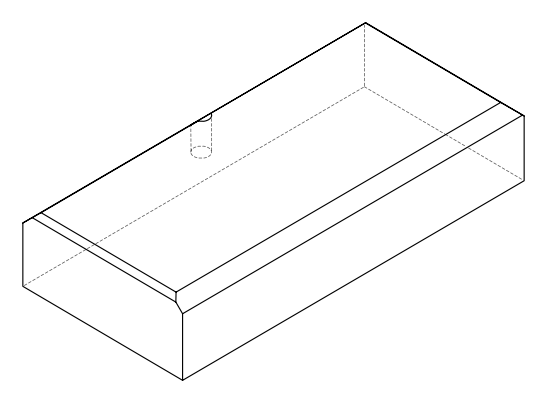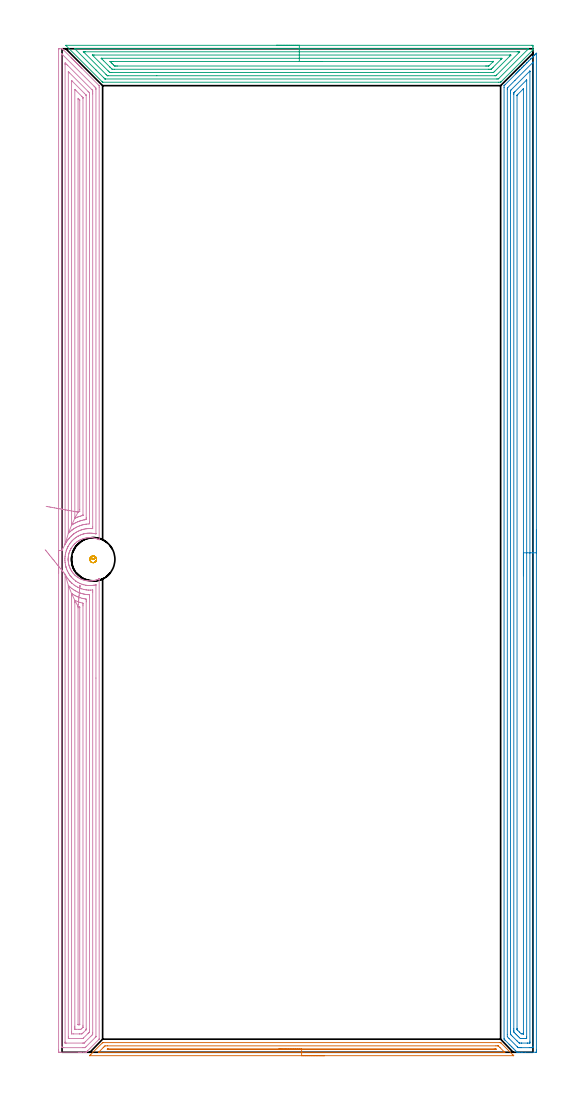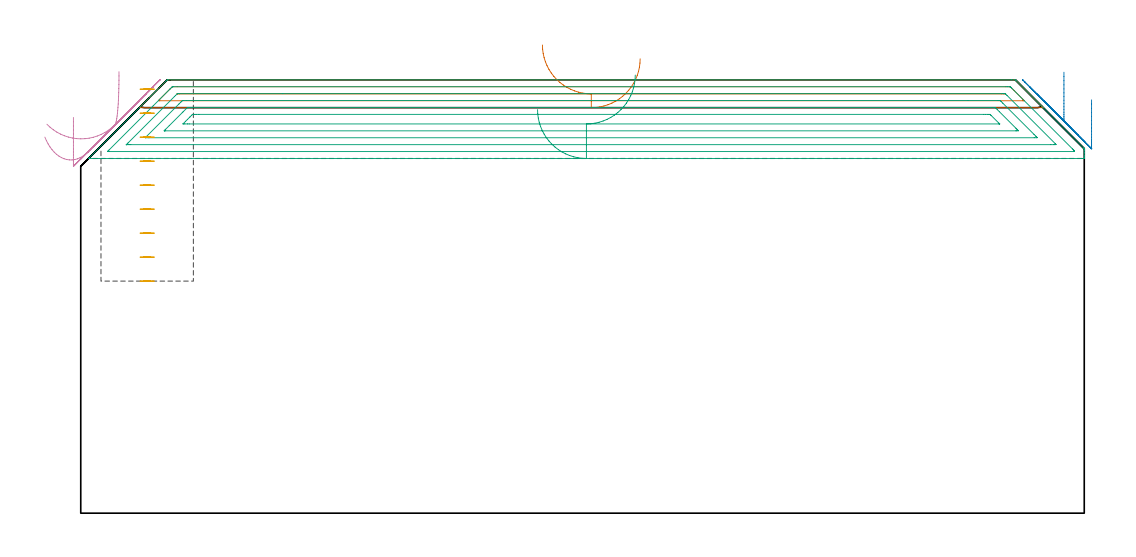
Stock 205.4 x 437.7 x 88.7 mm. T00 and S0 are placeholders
(PLAN: 5 operations, 1 tool changes, 55.7 min)
(1 AREA_MILL | FG_CHAMFER_SURFACE | UGT0205_001 | 4.45 min | 3129 mm3)
(2 AREA_MILL_1 | FG_CHAMFER_SURFACE_1 | UGT0205_001 | 17.43 min | 43370 mm3)
(3 AREA_MILL_2 | FG_CHAMFER_SURFACE_2 | UGT0205_001 | 9.42 min | 25460 mm3)
(4 AREA_MILL_3 | FG_CHAMFER_SURFACE_3 | UGT0205_001 | 23.87 min | 66828 mm3)
(5 MILL_BLIND_HOLE_FROM_SOLID_MATERIAL | STEP1POCKET | NXT0201_012 | Spiral | 0.5 min | 10315 mm3)
(TOOL UGT0205_001 | Chamfer Mill 20 x 3 x 45 deg. | D20 FL50 Z2)
(TOOL NXT0201_012 | ENDMILL 16mm [2P460-1600-NA 1630] | D16 FL38 Z6)
(OP 1 AREA_MILL)
G17 G21 G94 G90
T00 M6
G54
G17 G0 G90 X114.5 Y-1.5 S1061 M3
G43 Z98.7 H0
Z93.
G94 G1 X114.462 Z92.128 F250.
X114.348 Z91.264
X114.159 Z90.412
X113.897 Z89.58
X113.563 Z88.774
X113.16 Z88.
X112.692 Z87.264
X112.16 Z86.572
X111.571 Z85.929
X110.928 Z85.34
X110.236 Z84.808
X109.5 Z84.34
X108.726 Z83.937
X107.92 Z83.603
X107.088 Z83.341
X106.236 Z83.152
X105.372 Z83.038
X104.5 Z83.
X12.078
X12.007 Y-1.498
X12.006 Y-1.497 Z83.001
X12.007 Y-1.492 Z83.006
X12.055 Y-1.444 Z83.053
X12.168 Y-1.33 Z83.167
X12.305 Y-1.195 Z83.304
X12.573 Y-0.927 Z83.573
X17.565 Y4.065 Z88.564
X17.694 Y4.194 Z88.691
X17.955 Y4.2 Z88.7
X191.045
X191.306 Y4.194 Z88.691
X191.435 Y4.065 Z88.564
X191.47 Y4.03 Z88.53
X196.695 Y-1.195 Z83.304
X196.832 Y-1.33 Z83.167
X196.993 Y-1.492 Z83.006
X196.994 Y-1.497 Z83.001
X196.993 Y-1.499 Z82.999
X196.922 Y-1.5 Z83.
X104.5
Y-0.086 Z84.414
X16.171 Y-0.085 Z84.415
X16.075 Y-0.083 Z84.417
X15.901 Y-0.079 Z84.421
X15.971 Y0.01 Z84.51
X16.068 Y0.114 Z84.614
X16.171 Y0.221 Z84.721
X17.955 Y2.006 Z86.506
X18.3 Y2.345 Z86.845
X18.652 Y2.69 Z87.19
X18.758 Y2.78 Z87.28
X19.74 Y2.786 Z87.286
X189.26
X190.058 Y2.784 Z87.284
X190.152 Y2.782 Z87.282
X190.243 Y2.779 Z87.279
X190.348 Y2.69 Z87.19
X191.045 Y2.005 Z86.505
X192.829 Y0.221 Z84.721
X193.037 Y0.01 Z84.51
X193.104 Y-0.063 Z84.437
X193.117 Y-0.079 Z84.421
X193.084 Y-0.081 Z84.419
X193.02 Y-0.084 Z84.416
X192.924 Y-0.086 Z84.414
X192.829
X104.5
Y1.328 Z85.828
X20.207 Y1.329 Z85.829
X19.753 Y1.333 Z85.833
X19.74 Y1.335 Z85.835
Y1.337 Z85.837
Y1.339 Z85.839
X19.772 Y1.361 Z85.861
X19.793 Y1.365 Z85.865
X19.844 Y1.368 Z85.868
X19.949 Y1.37 Z85.87
X20.165 Y1.371 Z85.871
X188.836
X189.051 Y1.37 Z85.87
X189.156 Y1.368 Z85.868
X189.207 Y1.365 Z85.865
X189.228 Y1.361 Z85.861
X189.26 Y1.338 Z85.838
X189.261 Y1.332 Z85.832
X189.26
X188.835 Y1.329 Z85.829
X188.411 Y1.328 Z85.828
X104.5
X103.628 Z85.867
X102.764 Z85.98
X101.912 Z86.169
X101.08 Z86.432
X100.274 Z86.765
X99.5 Z87.168
X98.764 Z87.637
X98.072 Z88.168
X97.429 Z88.757
X96.84 Z89.401
X96.308 Z90.093
X95.84 Z90.828
X95.437 Z91.602
X95.103 Z92.408
X94.841 Z93.24
X94.652 Z94.092
X94.538 Z94.957
X94.5 Z95.828
G0 Z98.7
M5
M2
(OP 2 AREA_MILL_1)
G17 G21 G94 G90
T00 M6
G54
G17 G0 G90 X206.9 Y227.85 S1061 M3
G43 Z98.7 H0
Z84.6
G94 G1 Y227.812 Z83.728 F250.
Y227.698 Z82.864
Y227.509 Z82.012
Y227.247 Z81.18
Y226.913 Z80.374
Y226.51 Z79.6
Y226.042 Z78.864
Y225.51 Z78.172
Y224.921 Z77.529
Y224.278 Z76.94
Y223.586 Z76.408
Y222.85 Z75.94
Y222.076 Z75.537
Y221.27 Z75.203
Y220.438 Z74.941
Y219.587 Z74.752
Y218.722 Z74.638
Y217.85 Z74.6
Y1.07
X206.899 Y0.626 Z74.601
X206.895 Y0.181 Z74.603
X206.892 Y0.01 Z74.606
X206.457 Y0. Z75.041
X202.052 Z79.443
X200.643 Z80.853
X200.29 Z81.205
X199.584 Z81.915
X198.885 Z82.615
X198.529 Y0.005 Z82.971
X198.505 Y0.006 Z82.993
X198.473 Y0.03 Z83.025
X198.346 Y0.154 Z83.153
X197.851 Y0.649 Z83.649
X197.648 Y0.85 Z83.848
X197.008 Y1.492 Z84.492
X196.767 Y1.731 Z84.729
X196.164 Y2.336 Z85.336
X196.086 Y2.414 Z85.413
X195.886 Y2.612 Z85.61
X195.32 Y3.18 Z86.18
X195.191 Y3.308 Z86.307
X195.005 Y3.493 Z86.491
X193.403 Y5.096 Z88.094
X193.289 Y5.211 Z88.211
X193.243 Y5.256 Z88.256
X192.922 Y5.576 Z88.575
X192.909 Y5.59 Z88.588
X192.806 Y5.698 Z88.691
X192.8 Y5.99 Z88.7
Y420.771
X192.806 Y421.578 Z88.693
Y421.601 Z88.692
X192.867 Y421.665 Z88.632
X193.243 Y422.044 Z88.255
X197.953 Y426.754 Z83.545
X198.088 Y426.89 Z83.408
X198.228 Y427.029 Z83.27
X198.387 Y427.188 Z83.11
X198.529 Y427.331 Z82.967
X198.674 Y427.476 Z82.823
X198.821 Y427.623 Z82.676
X198.969 Y427.772 Z82.526
X199.121 Y427.923 Z82.376
X199.255 Y428.057 Z82.242
X199.41 Y428.212 Z82.085
X199.568 Y428.37 Z81.929
X199.689 Y428.491 Z81.808
X199.85 Y428.653 Z81.645
X200.364 Y429.164 Z81.136
X200.612 Y429.412 Z80.887
X200.731 Y429.533 Z80.765
X201.067 Y429.867 Z80.433
X201.285 Y430.085 Z80.214
X201.505 Y430.306 Z79.993
X201.612 Y430.414 Z79.884
X202.052 Y430.853 Z79.447
X202.493 Y431.295 Z79.003
X202.698 Y431.498 Z78.801
X202.755 Y431.555 Z78.745
X203.374 Y432.175 Z78.123
X203.592 Y432.392 Z77.908
X204.254 Y433.056 Z77.242
X204.442 Y433.242 Z77.058
X204.486 Y433.286 Z77.014
X205.135 Y433.937 Z76.362
X205.286 Y434.087 Z76.214
X205.38 Y434.18 Z76.12
X205.576 Y434.377 Z75.922
X205.677 Y434.478 Z75.821
X206.016 Y434.817 Z75.481
X206.13 Y434.931 Z75.369
X206.274 Y435.074 Z75.226
X206.457 Y435.258 Z75.041
X206.57 Y435.372 Z74.927
X206.812 Y435.612 Z74.687
X206.87 Y435.67 Z74.629
X206.897 Y435.693 Z74.602
X206.899 Z74.6
X206.9 Y217.85
X205.486 Z76.014
X205.485 Y2.506 Z76.015
X205.484 Y2.414 Z76.016
X205.479 Y2.022 Z76.021
X205.096 Y2.007 Z76.404
X204.695 Y2.002 Z76.805
X204.222 Y2. Z77.278
X203.814 Z77.686
X200.29 Z81.21
X199.817 Z81.683
X199.41 Y2.003 Z82.09
X199.002 Y2.009 Z82.498
X198.951 Y2.011 Z82.549
X198.923 Y2.034 Z82.577
X198.868 Y2.086 Z82.632
X198.757 Y2.194 Z82.743
X198.536 Y2.414 Z82.964
X194.962 Y5.99 Z86.538
X194.221 Y6.785 Z87.279
X194.214 Y7.777 Z87.286
X194.215 Y419.877 Z87.285
X194.218 Y420.278 Z87.282
X194.221 Y420.478 Z87.279
X194.229 Y420.567 Z87.271
X194.275 Y420.618 Z87.225
X194.422 Y420.771 Z87.078
X197.566 Y423.916 Z83.934
X205.364 Y431.714 Z76.136
X205.457 Y431.805 Z76.043
X205.477 Y431.821 Z76.023
X205.479 Z76.021
X205.481 Y431.815 Z76.019
X205.484 Y431.771 Z76.016
X205.486 Y431.59 Z76.014
Y431.498
Y217.85
X204.072 Z77.428
X204.071 Y4.835 Z77.429
X204.069 Y4.202 Z77.431
X204.067 Y4.072 Z77.433
X204.065 Y4.015 Z77.435
X204.006 Y4.007 Z77.494
X203.814 Y4.003 Z77.686
X203.132 Y4. Z78.368
X202.933 Z78.567
X200.489 Z81.011
X200.29 Y4.001 Z81.21
X199.605 Y4.004 Z81.895
X199.41 Y4.01 Z82.09
X199.206 Y4.202 Z82.294
X198.529 Y4.871 Z82.971
X198.303 Y5.096 Z83.197
X196.517 Y6.884 Z84.983
X195.886 Y7.525 Z85.614
X195.641 Y7.777 Z85.859
X195.636 Y8.032 Z85.864
X195.63 Y8.671 Z85.87
X195.629 Y8.932 Z85.871
Y418.351
X195.63 Y418.983 Z85.87
X195.631 Y419.242 Z85.869
X195.636 Y419.502 Z85.864
X195.674 Y419.563 Z85.826
X195.73 Y419.623 Z85.77
X195.886 Y419.786 Z85.614
X204.023 Y427.923 Z77.477
X204.043 Y427.938 Z77.457
X204.062 Y427.953 Z77.438
X204.065 Y427.923 Z77.435
X204.069 Y427.76 Z77.431
X204.071 Y427.662 Z77.429
X204.072 Y217.85 Z77.428
X202.657 Z78.843
Y6.884
X202.654 Y6.273 Z78.846
X202.65 Y6.066 Z78.85
X202.645 Y6.01 Z78.855
X202.596 Y6.007 Z78.904
X202.488 Y6.004 Z79.012
X202.052 Y6. Z79.448
X201.171 Z80.329
X200.28 Z81.22
X199.844 Y6.017 Z81.656
X199.41 Y6.444 Z82.09
X198.966 Y6.884 Z82.534
X198.529 Y7.32 Z82.971
X198.071 Y7.777 Z83.429
X197.648 Y8.204 Z83.852
X197.188 Y8.671 Z84.312
X197.05 Y8.83 Z84.45
X197.047 Y8.979 Z84.453
X197.044 Y9.284 Z84.456
X197.043 Y9.565 Z84.457
Y10.179
Y417.809
X197.045 Y418.089 Z84.455
X197.048 Y418.396 Z84.452
X197.05 Y418.469 Z84.45
X197.079 Y418.519 Z84.421
X197.151 Y418.594 Z84.349
X197.532 Y418.983 Z83.968
X202.471 Y423.921 Z79.029
X202.543 Y423.99 Z78.957
X202.642 Y424.082 Z78.858
X202.651 Y424.087 Z78.849
X202.653 Y424.064 Z78.847
X202.656 Y424.015 Z78.844
X202.657 Y423.959 Z78.843
Y423.733
Y217.85
X201.243 Z80.257
X201.242 Y8.38 Z80.258
X201.239 Y8.089 Z80.261
X201.236 Y8.011 Z80.264
X201.231 Y8.007 Z80.269
X201.213 Y8.003 Z80.287
X201.171 Y8.001 Z80.329
X200.95 Y8.002 Z80.55
X200.29 Y8.018 Z81.21
X199.628 Y8.671 Z81.872
X199.41 Y8.889 Z82.09
X198.733 Y9.565 Z82.767
X198.529 Y9.772 Z82.971
X198.489 Y9.816 Z83.011
X198.472 Y9.838 Z83.028
X198.464 Y9.95 Z83.036
X198.459 Y10.241 Z83.041
X198.457 Y10.386 Z83.043
Y417.195
X198.458 Y417.267 Z83.042
X198.461 Y417.341 Z83.039
X198.469 Y417.459 Z83.031
X198.529 Y417.524 Z82.971
X198.807 Y417.807 Z82.693
X201.024 Y420.026 Z80.476
X201.171 Y420.171 Z80.329
X201.222 Y420.217 Z80.278
X201.232 Y420.224 Z80.268
X201.236 Y420.192 Z80.264
X201.24 Y420.096 Z80.26
X201.243 Y419.95 Z80.257
Y419.877
Y217.85
Y216.978 Z80.295
Y216.114 Z80.409
Y215.262 Z80.598
Y214.43 Z80.86
Y213.624 Z81.194
Y212.85 Z81.597
Y212.114 Z82.065
Y211.422 Z82.596
Y210.779 Z83.186
Y210.19 Z83.829
Y209.659 Z84.521
Y209.19 Z85.257
Y208.787 Z86.031
Y208.453 Z86.837
Y208.191 Z87.669
Y208.002 Z88.52
Y207.888 Z89.385
Y207.85 Z90.257
G0 Z98.7
M5
M2
(OP 3 AREA_MILL_2)
G17 G21 G94 G90
T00 M6
G54
G17 G0 G90 X93.5 Y439.2 S1061 M3
G43 Z98.7 H0
Z82.6
G94 G1 X93.538 Z81.728 F250.
X93.652 Z80.864
X93.841 Z80.012
X94.103 Z79.18
X94.437 Z78.374
X94.84 Z77.6
X95.308 Z76.864
X95.84 Z76.172
X96.429 Z75.529
X97.072 Z74.94
X97.764 Z74.408
X98.5 Z73.94
X99.274 Z73.537
X100.08 Z73.203
X100.912 Z72.941
X101.764 Z72.752
X102.628 Z72.638
X103.5 Z72.6
X204.794
X204.981 Y439.199 Z72.601
X205.241 Y439.196 Z72.604
X205.398 Y439.191 Z72.605
X205.4 Y438.998 Z72.798
Y438.682 Z73.113
Y438.05 Z73.75
Y437.606 Z74.193
Y437.37 Z74.423
X205.398 Y437.224 Z74.566
X205.39 Y437.197 Z74.593
X205.369 Y437.165 Z74.626
X205.284 Y437.082 Z74.714
X205.241 Y437.04 Z74.758
X191.407 Y423.207 Z88.592
X191.368 Y423.171 Z88.628
X191.295 Y423.106 Z88.691
X190.515 Y423.1 Z88.7
X17.823
X17.705 Y423.104 Z88.689
X17.679 Y423.124 Z88.67
X17.456 Y423.344 Z88.456
X1.759 Y439.04 Z72.758
X1.677 Y439.126 Z72.672
X1.615 Y439.191 Z72.606
X1.723 Y439.198 Z72.602
X1.759 Y439.2 Z72.6
X103.5
Y437.786 Z74.014
X203.226 Y437.785 Z74.015
X203.329 Y437.783 Z74.017
X203.379 Y437.779 Z74.021
X203.391 Y437.777 Z74.023
X203.392 Y437.77 Z74.03
X203.39 Y437.704 Z74.096
X203.373 Y437.634 Z74.166
X203.329 Y437.585 Z74.215
X203.278 Y437.53 Z74.27
X203.165 Y437.415 Z74.385
X203.009 Y437.259 Z74.541
X190.515 Y424.766 Z87.034
X190.381 Y424.637 Z87.163
X190.27 Y424.532 Z87.268
X190.063 Y424.521 Z87.279
X189.612 Y424.514 Z87.286
X18.931 Y424.515 Z87.285
X18.821 Y424.516 Z87.284
X18.767 Y424.519 Z87.281
X18.744 Y424.521 Z87.279
X18.694 Y424.568 Z87.232
X18.27 Y424.982 Z86.818
X14.839 Y428.41 Z83.39
X5.775 Y437.475 Z74.325
X5.586 Y437.667 Z74.133
X5.531 Y437.725 Z74.075
X5.484 Y437.777 Z74.023
X5.786 Y437.786 Z74.014
X103.5
Y436.372 Z75.428
X198.547 Y436.371 Z75.429
X199.091
X199.279 Y436.368 Z75.432
X199.44 Y436.365 Z75.435
X199.643 Y436.354 Z75.446
X199.529 Y436.233 Z75.567
X199.44 Y436.139 Z75.661
X189.577 Y426.276 Z85.524
X189.293 Y425.997 Z85.803
X189.248 Y425.955 Z85.845
X189.228 Y425.939 Z85.861
X189.196 Y425.935 Z85.865
X189.077 Y425.932 Z85.868
X188.73 Y425.929 Z85.871
X41.334 Y425.928 Z85.872
X20.055 Y425.929 Z85.871
X19.938 Y425.93 Z85.87
X19.845 Y425.933 Z85.867
X19.787 Y425.935 Z85.865
X19.745 Y425.966 Z85.834
X19.427 Y426.276 Z85.524
X19.162 Y426.537 Z85.263
X9.676 Y436.024 Z75.776
X9.345 Y436.358 Z75.442
Y436.367 Z75.433
Y436.368 Z75.432
X9.888 Y436.371 Z75.429
X10.238
X103.5 Y436.372 Z75.428
Y434.957 Z76.843
X195.16
X195.581 Y434.953 Z76.847
X195.704 Y434.95 Z76.85
X195.784 Y434.944 Z76.856
X195.733 Y434.89 Z76.91
X195.595 Y434.746 Z77.054
X195.485 Y434.634 Z77.166
X195.103 Y434.252 Z77.548
X188.73 Y427.879 Z83.921
X188.367 Y427.523 Z84.277
X188.188 Y427.35 Z84.45
X187.838 Y427.345 Z84.455
X187.655 Y427.344 Z84.456
X181.61 Y427.343 Z84.457
X21.658
X20.947 Y427.345 Z84.455
X20.846 Y427.348 Z84.452
X20.82 Y427.349 Z84.451
X20.795 Y427.366 Z84.434
X20.739 Y427.417 Z84.383
X20.524 Y427.627 Z84.173
X20.1 Y428.048 Z83.752
X13.465 Y434.685 Z77.115
X13.298 Y434.855 Z76.945
X13.218 Y434.941 Z76.859
X13.209 Y434.952 Z76.848
X13.214 Y434.953 Z76.847
X13.245 Y434.955 Z76.845
X13.808 Y434.957 Z76.843
X13.989
X103.5
Y433.543 Z78.257
X191.407 Y433.542 Z78.258
X191.586 Y433.541 Z78.259
X191.925 Y433.536 Z78.264
X191.763 Y433.365 Z78.435
X191.587 Y433.187 Z78.613
X191.407 Y433.006 Z78.794
X188.031 Y429.629 Z82.171
X187.586 Y429.184 Z82.616
X187.334 Y428.935 Z82.865
X187.202 Y428.808 Z82.992
X187.164 Y428.774 Z83.026
X187.118 Y428.763 Z83.037
X186.945 Y428.761 Z83.039
X186.231 Y428.757 Z83.043
X186.053
X22.732
X22.014 Y428.762 Z83.038
X21.84 Y428.765 Z83.035
X21.667 Y428.935 Z82.865
X20.947 Y429.651 Z82.149
X20.777 Y429.821 Z81.979
X18.119 Y432.479 Z79.321
X17.377 Y433.221 Z78.579
X17.235 Y433.365 Z78.435
X17.098 Y433.512 Z78.288
X17.076 Y433.538 Z78.262
X17.092 Y433.539 Z78.261
X17.139 Y433.542 Z78.258
X17.199 Y433.543 Z78.257
X17.377
X103.5
Y432.129 Z79.671
X187.946
X188.012 Y432.128 Z79.672
X188.06 Y432.125 Z79.675
X188.065 Y432.124 Z79.676
Y432.121 Z79.679
X188.044 Y432.096 Z79.704
X187.967 Y432.016 Z79.784
X187.921 Y431.968 Z79.832
X186.356 Y430.405 Z81.395
X186.253 Y430.305 Z81.495
X186.169 Y430.226 Z81.574
X186.115 Y430.178 Z81.622
X186.053 Y430.177 Z81.623
X185.698 Y430.173 Z81.627
X185.16 Y430.171 Z81.629
X184.807
X24.164
X23.625 Y430.172 Z81.628
X23.269 Y430.174 Z81.626
X23.003 Y430.178 Z81.622
X22.869 Y430.19 Z81.61
X22.732 Y430.32 Z81.48
X22.342 Y430.707 Z81.093
X21.84 Y431.208 Z80.592
X21.455 Y431.593 Z80.207
X20.947 Y432.105 Z79.695
X20.939 Y432.12 Z79.68
X20.947 Y432.122 Z79.678
X21.303 Y432.126 Z79.674
X21.84 Y432.128 Z79.672
X22.193 Y432.129 Z79.671
X103.5
X104.372 Z79.709
X105.236 Z79.823
X106.088 Z80.012
X106.92 Z80.274
X107.726 Z80.608
X108.5 Z81.011
X109.236 Z81.48
X109.928 Z82.011
X110.571 Z82.6
X111.16 Z83.243
X111.692 Z83.935
X112.16 Z84.671
X112.563 Z85.445
X112.897 Z86.251
X113.159 Z87.083
X113.348 Z87.935
X113.462 Z88.8
X113.5 Z89.671
G0 Z98.7
M5
M2
(OP 4 AREA_MILL_3)
G17 G21 G94 G90
T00 M6
G54
G17 G0 G90 X-1.5 Y208.85 S1061 M3
G43 Z98.7 H0
Z81.
G94 G1 Y208.888 Z80.128 F250.
Y209.002 Z79.263
Y209.191 Z78.412
Y209.453 Z77.58
Y209.787 Z76.774
Y210.19 Z76.
Y210.659 Z75.264
Y211.19 Z74.572
Y211.779 Z73.929
Y212.422 Z73.34
Y213.114 Z72.808
Y213.85 Z72.34
Y214.624 Z71.937
Y215.43 Z71.603
Y216.262 Z71.341
Y217.114 Z71.152
Y217.978 Z71.038
Y218.85 Z71.
Y437.304
X-1.497 Y437.515 Z71.003
X-1.491 Y437.697 Z71.005
X-1.397 Y437.7 Z71.099
X-1.216 Z71.279
X-1.034 Z71.461
X-0.257 Z72.242
X-0.151 Z72.346
X0.044 Y437.699 Z72.541
X0.069 Y437.697 Z72.567
X0.096 Y437.693 Z72.593
X0.137 Y437.664 Z72.634
X0.29 Y437.512 Z72.786
X0.434 Y437.366 Z72.933
X0.729 Y437.071 Z73.229
X3.967 Y433.834 Z76.464
X4.011 Y433.789 Z76.51
X4.214 Y433.586 Z76.713
X4.261 Y433.54 Z76.758
X4.31 Y433.491 Z76.809
X4.504 Y433.296 Z77.003
X4.555 Y433.246 Z77.052
X4.608 Y433.193 Z77.107
X4.795 Y433.006 Z77.294
X4.85 Y432.952 Z77.346
X4.906 Y432.895 Z77.405
X5.085 Y432.715 Z77.584
X5.144 Y432.658 Z77.64
X5.204 Y432.596 Z77.703
X5.375 Y432.425 Z77.874
X5.438 Y432.364 Z77.934
X5.502 Y432.298 Z78.001
X5.666 Y432.135 Z78.165
X5.732 Y432.07 Z78.228
X5.8 Y432. Z78.299
X5.956 Y431.844 Z78.455
X6.026 Y431.775 Z78.523
X6.098 Y431.702 Z78.597
X6.246 Y431.554 Z78.746
X6.32 Y431.481 Z78.817
X6.396 Y431.404 Z78.895
X6.537 Y431.264 Z79.036
X6.615 Y431.187 Z79.111
X6.694 Y431.106 Z79.194
X6.827 Y430.973 Z79.326
X6.909 Y430.893 Z79.405
X6.993 Y430.808 Z79.492
X7.117 Y430.683 Z79.617
X7.203 Y430.599 Z79.699
X7.291 Y430.51 Z79.79
X7.408 Y430.392 Z79.907
X7.497 Y430.305 Z79.993
X7.589 Y430.212 Z80.088
X7.698 Y430.102 Z80.198
X7.791 Y430.011 Z80.287
X7.887 Y429.913 Z80.386
X7.989 Y429.812 Z80.488
X8.085 Y429.716 Z80.581
X8.185 Y429.615 Z80.684
X8.279 Y429.521 Z80.778
X8.38 Y429.422 Z80.876
X8.483 Y429.317 Z80.982
X8.569 Y429.231 Z81.069
X8.674 Y429.128 Z81.17
X16.176 Y421.624 Z88.676
X16.196 Y421.596 Z88.688
X16.2 Y420.97 Z88.7
Y223.769
X16.196 Y223.526 Z88.69
X16.187 Y223.529 Z88.68
X16.019 Y223.595 Z88.515
X15.732 Y223.722 Z88.231
X15.437 Y223.835 Z87.937
X15. Y223.986 Z87.5
X14.559 Y224.12 Z87.059
X14.374 Y224.169 Z86.874
X14.189 Y224.214 Z86.689
X13.68 Y224.309 Z86.18
X13.242 Y224.374 Z85.742
X12.802 Y224.418 Z85.302
X12.363 Y224.44 Z84.863
X11.924 Y224.442 Z84.424
X11.484 Y224.424 Z83.984
X11.046 Y224.385 Z83.546
X10.606 Y224.326 Z83.106
X10.167 Y224.247 Z82.667
X10.011 Y224.214 Z82.511
X9.289 Y224.011 Z81.789
X8.848 Y223.865 Z81.348
X8.411 Y223.693 Z80.91
X8.015 Y223.514 Z80.514
X7.791 Y223.403 Z80.29
X7.624 Y223.32 Z80.123
X7.533 Y223.269 Z80.032
X7.35 Y223.159 Z79.849
X7.09 Y223.003 Z79.589
X6.895 Y222.875 Z79.395
X6.655 Y222.716 Z79.153
X6.467 Y222.577 Z78.962
X6.261 Y222.426 Z78.76
X5.776 Y222.009 Z78.276
X5.438 Y221.682 Z77.932
X5.28 Y221.532 Z77.776
X4.898 Y221.107 Z77.397
X4.522 Y220.639 Z77.021
X4.264 Y220.272 Z76.762
X4.212 Y220.192 Z76.71
X4.02 Y219.897 Z76.519
X3.954 Y219.783 Z76.453
X3.932 Y219.744 Z76.431
X3.78 Y219.459 Z76.279
X3.696 Y219.3 Z76.193
X3.626 Y219.154 Z76.124
X3.482 Y218.85 Z75.98
X3.412 Y218.677 Z75.911
X3.303 Y218.403 Z75.799
X3.215 Y218.185 Z75.713
X3.142 Y218.004 Z75.641
X3.126 Y217.956 Z75.624
X2.997 Y217.51 Z75.495
X2.948 Y217.318 Z75.448
X2.886 Y217.061 Z75.382
X2.797 Y216.616 Z75.296
X2.758 Y216.354 Z75.256
X2.742 Y216.244 Z75.239
X2.732 Y216.168 Z75.226
X2.685 Y215.721 Z75.183
X2.672 Y215.446 Z75.167
X2.664 Y215.274 Z75.155
Y215.152 Z75.154
X2.661 Y214.919 Z75.155
X2.66 Y214.827
X2.666 Y214.684 Z75.161
X2.673 Y214.509 Z75.17
X2.678 Y214.38 Z75.176
X2.719 Y213.933 Z75.217
X2.781 Y213.486 Z75.278
X2.79 Y213.433 Z75.289
X2.865 Y213.038 Z75.362
X2.969 Y212.592 Z75.466
X3.051 Y212.293 Z75.55
X3.142 Y211.997 Z75.641
X3.253 Y211.695 Z75.749
X3.285 Y211.614 Z75.784
X3.379 Y211.385 Z75.877
X3.436 Y211.248 Z75.931
X3.562 Y210.97 Z76.061
X3.638 Y210.804 Z76.136
X3.73 Y210.628 Z76.229
X3.823 Y210.45 Z76.321
X4.021 Y210.103 Z76.518
X4.143 Y209.91 Z76.641
X4.458 Y209.459 Z76.953
X4.789 Y209.017 Z77.288
X4.898 Y208.887 Z77.397
X5.253 Y208.499 Z77.753
X5.623 Y208.123 Z78.121
X5.682 Y208.069 Z78.181
X5.777 Y207.983 Z78.275
X6.026 Y207.776 Z78.524
X6.21 Y207.622 Z78.709
X6.655 Y207.279 Z79.153
X6.728 Y207.229 Z79.225
X6.909 Y207.113 Z79.405
X7.127 Y206.974 Z79.624
X7.534 Y206.735 Z80.031
X7.791 Y206.601 Z80.289
X7.933 Y206.527 Z80.431
X8.336 Y206.335 Z80.836
X8.411 Y206.303 Z80.911
X8.848 Y206.135 Z81.348
X9.289 Y205.985 Z81.789
X9.727 Y205.859 Z82.227
X10.167 Y205.755 Z82.667
X10.606 Y205.674 Z83.106
X11.046 Y205.615 Z83.546
X11.484 Y205.576 Z83.984
X11.924 Y205.558 Z84.424
X12.363 Y205.56 Z84.863
X12.802 Y205.582 Z85.302
X13.242 Y205.626 Z85.742
X13.68 Y205.69 Z86.18
X14.121 Y205.776 Z86.621
X14.559 Y205.883 Z87.059
X15. Y206.014 Z87.5
X15.437 Y206.163 Z87.937
X15.656 Y206.247 Z88.156
X15.876 Y206.338 Z88.376
X16.047 Y206.416 Z88.546
X16.175 Y206.474 Z88.672
X16.188 Y206.475 Z88.685
X16.195 Z88.691
X16.2 Y206.329 Z88.7
Y5.998
X16.196 Y5.704 Z88.687
X16.182 Y5.681 Z88.679
X11.027 Y0.525 Z83.523
X10.925 Y0.425 Z83.424
X10.834 Y0.334 Z83.333
X10.733 Y0.231 Z83.229
X10.635 Y0.134 Z83.134
X10.532 Y0.036 Z83.032
X10.494 Y0.005 Z82.991
X10.439 Y0.002 Z82.936
X10.386 Y0. Z82.884
X10.333 Z82.832
X9.556 Z82.05
X8.309 Z80.806
X7.791 Z80.285
X7.168 Z79.663
X-0.775 Z71.723
X-1.034 Y0.001 Z71.464
X-1.247 Y0.004 Z71.25
X-1.492 Y0.01 Z71.006
X-1.495 Y0.165 Z71.003
X-1.499 Y0.632 Z71.001
X-1.5 Y1.104 Z71.
Y218.85
X-0.086 Z72.414
Y435.213
X-0.085 Y435.279 Z72.415
X-0.08 Y435.4 Z72.42
X-0.079 Y435.415 Z72.421
X-0.068 Y435.41 Z72.432
X-0.046 Y435.393 Z72.454
X-0.023 Y435.372 Z72.477
X13.969 Y421.38 Z86.469
X14.375 Y420.97 Z86.875
X14.779 Y420.551 Z87.279
X14.785 Y420.143 Z87.285
Y420.076
Y226.278
X14.784 Y226.175 Z87.284
X14.781 Y226.124 Z87.281
X14.779 Y226.108 Z87.279
X14.749 Z87.249
X13.969 Y226.262 Z86.469
X13.662 Y226.316 Z86.162
X13.086 Y226.384 Z85.586
X12.68 Y226.416 Z85.18
X12.204 Y226.431 Z84.704
X11.786 Y226.428 Z84.286
X11.321 Y226.404 Z83.821
X10.959 Y226.372 Z83.459
X10.439 Y226.302 Z82.939
X10.186 Y226.261 Z82.686
X9.896 Y226.202 Z82.396
X9.556 Y226.121 Z82.056
X9.464 Y226.098 Z81.964
X9.128 Y226.005 Z81.628
X8.783 Y225.894 Z81.283
X8.674 Y225.855 Z81.174
X8.14 Y225.652 Z80.64
X7.791 Y225.502 Z80.291
X7.525 Y225.38 Z80.025
X6.983 Y225.11 Z79.483
X6.936 Y225.083 Z79.436
X6.909 Y225.066 Z79.409
X6.393 Y224.739 Z78.893
X6.026 Y224.497 Z78.526
X5.862 Y224.382 Z78.362
X5.637 Y224.216 Z78.137
X5.367 Y223.99 Z77.867
X5.144 Y223.797 Z77.644
X4.897 Y223.572 Z77.397
X4.63 Y223.322 Z77.13
X4.445 Y223.135 Z76.945
X4.261 Y222.936 Z76.761
X4.024 Y222.668 Z76.524
X3.824 Y222.427 Z76.324
X3.627 Y222.176 Z76.127
X3.379 Y221.842 Z75.879
X3.252 Y221.661 Z75.752
X3.167 Y221.533 Z75.667
X2.907 Y221.117 Z75.407
X2.638 Y220.639 Z75.138
X2.608 Y220.582 Z75.108
X2.589 Y220.545 Z75.089
X2.496 Y220.357 Z74.996
X2.303 Y219.94 Z74.803
X2.221 Y219.744 Z74.721
X2.045 Y219.307 Z74.545
X1.868 Y218.85 Z74.368
X1.829 Y218.741 Z74.329
X1.804 Y218.657 Z74.304
X1.608 Y217.956 Z74.108
X1.455 Y217.222 Z73.955
X1.425 Y217.061 Z73.925
X1.336 Y216.449 Z73.836
X1.308 Y216.167 Z73.808
X1.268 Y215.623 Z73.768
X1.252 Y215.273 Z73.752
X1.251 Y214.745 Z73.751
X1.268 Y214.378 Z73.768
X1.312 Y213.79 Z73.812
X1.346 Y213.484 Z73.846
X1.461 Y212.744 Z73.961
X1.491 Y212.59 Z73.991
X1.614 Y212.021 Z74.114
X1.698 Y211.695 Z74.198
X1.711 Y211.646 Z74.211
X1.732 Y211.576 Z74.232
X1.877 Y211.122 Z74.377
X1.994 Y210.801 Z74.494
X2.255 Y210.151 Z74.755
X2.367 Y209.907 Z74.867
X2.496 Y209.639 Z74.996
X2.834 Y209.012 Z75.334
X3.039 Y208.669 Z75.539
X3.405 Y208.118 Z75.905
X3.47 Y208.025 Z75.97
X3.824 Y207.567 Z76.324
X3.983 Y207.374 Z76.483
X4.111 Y207.224 Z76.611
X4.261 Y207.063 Z76.761
X4.617 Y206.694 Z77.117
X4.991 Y206.329 Z77.491
X5.144 Y206.199 Z77.644
X5.816 Y205.648 Z78.316
X6.026 Y205.492 Z78.526
X6.105 Y205.435 Z78.605
X6.909 Y204.947 Z79.409
X7.675 Y204.541 Z80.175
X7.791 Y204.485 Z80.291
X7.893 Y204.437 Z80.393
X8.674 Y204.147 Z81.174
X9.244 Y203.962 Z81.744
X9.556 Y203.882 Z82.056
X10.387 Y203.699 Z82.887
X10.439 Y203.691 Z82.939
X10.746 Y203.646 Z83.246
X11.321 Y203.589 Z83.821
X11.383 Y203.583 Z83.883
X12.204 Y203.563 Z84.704
X12.286 Z84.786
X13.086 Y203.608 Z85.586
X13.122 Y203.61 Z85.622
X13.454 Y203.646 Z85.954
X13.9 Y203.716 Z86.4
X13.969 Y203.73 Z86.469
X14.63 Y203.871 Z87.13
X14.728 Y203.889 Z87.228
X14.76 Y203.893 Z87.26
X14.779 Y203.887 Z87.279
X14.781 Y203.834 Z87.281
X14.785 Y203.714 Z87.285
X14.786 Y163.216 Z87.286
X14.785 Y6.959 Z87.285
X14.784 Y6.892 Z87.284
X14.781 Y6.789 Z87.281
X14.779 Y6.742 Z87.279
X14.742 Y6.702 Z87.242
X14.614 Y6.567 Z87.114
X14.452 Y6.403 Z86.952
X10.439 Y2.388 Z82.939
X10.151 Y2.109 Z82.651
X10.069 Y2.031 Z82.569
X10.028 Y2.01 Z82.528
X9.967 Y2.004 Z82.467
X9.556 Y2.001 Z82.056
X9.089 Y2. Z81.589
X0.731 Y2.001 Z73.231
X0.26 Y2.003 Z72.76
X0.024 Y2.01 Z72.524
X-0.079 Y2.037 Z72.421
X-0.085 Y2.353 Z72.415
Y2.421
X-0.086 Y218.85 Z72.414
X1.335 Y221.525 Z73.835
X1.332 Y221.533 Z73.832
X1.33 Y221.548 Z73.83
X1.329 Y221.822 Z73.829
Y430.808
X1.33 Y431.095 Z73.83
X1.335 Y431.386 Z73.835
X1.339 Y431.55 Z73.839
X1.454 Y431.44 Z73.954
X1.614 Y431.284 Z74.114
X2.093 Y430.808 Z74.593
X2.496 Y430.405 Z74.996
X13.086 Y419.814 Z85.586
X13.242 Y419.655 Z85.742
X13.319 Y419.574 Z85.819
X13.355 Y419.534 Z85.855
X13.364 Y419.469 Z85.864
X13.368 Y419.181 Z85.868
X13.37 Y418.893 Z85.87
X13.371 Y418.287 Z85.871
X13.372 Y417.998 Z85.872
X13.371 Y229.294 Z85.871
X13.368 Y228.688 Z85.868
X13.366 Y228.405 Z85.866
X13.358 Y228.378 Z85.858
X13.086 Y228.392 Z85.586
X12.461 Y228.427 Z84.961
X12.204 Y228.431 Z84.704
X11.584 Y228.421 Z84.084
X11.321 Y228.405 Z83.821
X10.767 Y228.355 Z83.267
X10.439 Y228.311 Z82.939
X9.999 Y228.239 Z82.499
X9.556 Y228.147 Z82.056
X9.277 Y228.077 Z81.777
X8.674 Y227.908 Z81.174
X8.586 Y227.882 Z81.086
X8.311 Y227.793 Z80.811
X7.933 Y227.65 Z80.433
X7.791 Y227.592 Z80.291
X7.312 Y227.385 Z79.812
X6.909 Y227.192 Z79.409
X6.715 Y227.095 Z79.215
X6.346 Y226.899 Z78.846
X6.146 Y226.777 Z78.646
X6.026 Y226.701 Z78.526
X5.608 Y226.428 Z78.108
X5.144 Y226.11 Z77.644
X5.083 Y226.067 Z77.583
X5.001 Y226.005 Z77.501
X4.597 Y225.665 Z77.097
X4.261 Y225.375 Z76.761
X4.123 Y225.25 Z76.623
X3.974 Y225.11 Z76.474
X3.673 Y224.812 Z76.173
X3.379 Y224.5 Z75.879
X3.244 Y224.352 Z75.744
X3.125 Y224.216 Z75.625
X2.843 Y223.865 Z75.343
X2.496 Y223.422 Z74.996
X2.453 Y223.365 Z74.953
X2.423 Y223.322 Z74.923
X2.096 Y222.833 Z74.596
X1.838 Y222.427 Z74.338
X1.755 Y222.285 Z74.255
X1.614 Y222.033 Z74.114
X1.44 Y221.709 Z73.94
X1.346 Y221.533 Z73.846
X1.34 Y221.527 Z73.84
X1.335 Y221.525 Z73.835
X2.75 Y226.356 Z75.25
X2.748 Y226.369 Z75.248
X2.745 Y226.438 Z75.245
X2.743 Y226.649 Z75.243
Y427.23
X2.745 Y427.671 Z75.245
X2.746 Y427.694 Z75.246
X2.747 Y427.695 Z75.247
X2.759 Y427.686 Z75.259
X2.825 Y427.624 Z75.325
X2.955 Y427.496 Z75.455
X3.221 Y427.23 Z75.721
X11.321 Y419.13 Z83.821
X11.737 Y418.706 Z84.237
X11.945 Y418.495 Z84.445
X11.95 Y418.287 Z84.45
X11.956 Y417.644 Z84.456
X11.957 Y417.393 Z84.457
Y416.748
Y231.371
X11.953 Y230.73 Z84.453
X11.95 Y230.476 Z84.45
X11.377 Y230.42 Z83.877
X10.571 Y230.343 Z83.071
X10.439 Y230.324 Z82.939
X9.808 Y230.221 Z82.308
X9.556 Y230.169 Z82.056
X9.085 Y230.059 Z81.585
X8.674 Y229.946 Z81.174
X8.396 Y229.863 Z80.896
X7.791 Y229.666 Z80.291
X7.729 Y229.645 Z80.229
X7.561 Y229.582 Z80.061
X7.1 Y229.388 Z79.6
X6.909 Y229.303 Z79.409
X6.399 Y229.065 Z78.899
X6.026 Y228.867 Z78.526
X5.911 Y228.804 Z78.411
X5.707 Y228.688 Z78.207
X5.359 Y228.469 Z77.859
X5.144 Y228.329 Z77.644
X4.827 Y228.114 Z77.327
X4.365 Y227.793 Z76.865
X4.306 Y227.748 Z76.806
X4.261 Y227.712 Z76.761
X3.825 Y227.341 Z76.325
X3.379 Y226.956 Z75.879
X3.349 Y226.929 Z75.849
X2.896 Y226.493 Z75.396
X2.846 Y226.444 Z75.346
X2.784 Y226.383 Z75.284
X2.756 Y226.36 Z75.256
X2.75 Y226.356 Z75.25
X4.167 Y229.898 Z76.667
X4.165 Y229.899 Z76.665
X4.163 Y229.907 Z76.663
X4.159 Y230.018 Z76.659
X4.157 Y230.159 Z76.657
Y230.371
Y423.759
X4.158 Y423.794 Z76.658
X4.161 Y423.821 Z76.661
X4.162 Y423.826 Z76.662
X4.173 Y423.818 Z76.673
X4.261 Y423.738 Z76.761
X4.348 Y423.653 Z76.848
X9.715 Y418.287 Z82.215
X10.439 Y417.558 Z82.939
X10.519 Y417.472 Z83.019
X10.536 Y417.451 Z83.036
X10.539 Y417.427 Z83.039
X10.541 Y417.393 Z83.041
X10.543 Y417.287 Z83.043
Y233.054
X10.542 Y232.948 Z83.042
X10.539 Y232.737 Z83.039
X10.532 Y232.358 Z83.032
X10.439 Y232.341 Z82.939
X10.374 Y232.33 Z82.874
X9.949 Y232.265 Z82.449
X9.611 Y232.209 Z82.111
X9.556 Y232.198 Z82.056
X8.892 Y232.043 Z81.392
X8.674 Y231.985 Z81.174
X8.202 Y231.849 Z80.702
X7.791 Y231.717 Z80.291
X7.536 Y231.63 Z80.036
X6.909 Y231.397 Z79.409
X6.89 Y231.39 Z79.39
X6.844 Y231.371 Z79.344
X6.28 Y231.113 Z78.78
X6.026 Y230.99 Z78.526
X5.69 Y230.817 Z78.19
X5.144 Y230.522 Z77.644
X5.115 Y230.506 Z77.615
X5.067 Y230.476 Z77.567
X4.18 Y229.904 Z76.68
X4.167 Y229.898 Z76.667
X5.576 Y232.913 Z78.076
X5.575 Y232.92 Z78.075
X5.573 Y232.95 Z78.073
X5.572 Y233.006 Z78.072
X5.571 Y233.159 Z78.071
Y419.797
X5.573 Y419.919 Z78.073
X5.575 Y419.957 Z78.075
X5.576 Y419.963 Z78.076
X5.593 Y419.949 Z78.093
X5.689 Y419.858 Z78.189
X6.026 Y419.525 Z78.526
X8.674 Y416.878 Z81.174
X9.05 Y416.498 Z81.55
X9.104 Y416.436 Z81.604
X9.122 Y416.408 Z81.622
X9.124 Y416.382 Z81.624
X9.127 Y416.268 Z81.627
X9.128 Y416.038 Z81.628
Y234.487
X9.126 Y234.27 Z81.626
X9.124 Y234.163 Z81.624
X9.123 Y234.143 Z81.623
X9.067 Y234.125 Z81.567
X8.793 Y234.054 Z81.293
X8.696 Y234.031 Z81.196
X8.674 Y234.026 Z81.174
X8.006 Y233.836 Z80.506
X7.791 Y233.769 Z80.291
X7.338 Y233.618 Z79.838
X6.909 Y233.464 Z79.409
X6.691 Y233.38 Z79.191
X6.15 Y233.159 Z78.65
X6.026 Y233.105 Z78.526
X5.932 Y233.064 Z78.432
X5.576 Y232.913 Z78.076
X6.992 Y235.581 Z79.492
X6.99 Y235.601 Z79.49
X6.987 Y235.655 Z79.487
X6.985 Y235.765 Z79.485
Y235.842
X6.986 Y415.526 Z79.486
X6.995 Y416.096 Z79.495
X7.086 Y416.007 Z79.586
X7.496 Y415.604 Z79.996
X7.672 Y415.421 Z80.172
X7.708 Y415.382 Z80.208
X7.71 Y415.363 Z80.21
X7.713 Y415.315 Z80.213
X7.714 Y415.219 Z80.214
X7.715 Y236.659 Z80.215
X7.712 Y235.922 Z80.212
X7.71 Y235.842 Z80.21
X7.709 Y235.835 Z80.209
X7.13 Y235.618 Z79.63
X7.037 Y235.589 Z79.537
X6.999 Y235.58 Z79.499
X6.992 Y235.581 Z79.492
X6.354 Y235.696 Z78.908
X5.669 Y235.82 Z78.382
X4.942 Y235.952 Z77.92
X4.177 Y236.091 Z77.523
X3.381 Y236.235 Z77.196
X2.56 Y236.383 Z76.94
X1.721 Y236.535 Z76.758
X0.869 Y236.689 Z76.651
X0.011 Y236.845 Z76.62
X-0.846 Y237. Z76.665
X-1.696 Y237.154 Z76.786
X-2.533 Y237.305 Z76.982
X-3.35 Y237.453 Z77.251
X-4.14 Y237.596 Z77.591
X-4.898 Y237.733 Z78.
X-5.619 Y237.864 Z78.475
X-6.295 Y237.986 Z79.011
X-6.924 Y238.1 Z79.606
G0 X-7.344 Y219.18 Z76.971
G1 X-7.031 Y218.795 Z76.254
X-6.681 Y218.362 Z75.582
X-6.295 Y217.885 Z74.962
X-5.876 Y217.368 Z74.397
X-5.429 Y216.815 Z73.893
X-4.955 Y216.229 Z73.453
X-4.459 Y215.617 Z73.08
X-3.944 Y214.981 Z72.777
X-3.414 Y214.327 Z72.546
X-2.874 Y213.66 Z72.39
X-2.328 Y212.985 Z72.309
X-1.779 Y212.306 Z72.304
X-1.232 Y211.631 Z72.375
X-0.691 Y210.962 Z72.522
X-0.16 Y210.306 Z72.743
X0.357 Y209.668 Z73.036
X0.856 Y209.052 Z73.401
X1.333 Y208.463 Z73.833
X1.341 Y208.453 Z73.841
X1.385 Y208.38 Z73.885
X1.427 Y208.307 Z73.927
X1.53 Y208.118 Z74.03
X1.614 Y207.967 Z74.114
X1.886 Y207.5 Z74.386
X2.059 Y207.224 Z74.559
X2.496 Y206.589 Z74.996
X2.689 Y206.329 Z75.189
X2.993 Y205.941 Z75.493
X3.379 Y205.497 Z75.879
X3.435 Y205.435 Z75.935
X3.845 Y205.017 Z76.345
X4.261 Y204.615 Z76.761
X4.343 Y204.541 Z76.843
X5.144 Y203.899 Z77.644
X5.483 Y203.646 Z77.983
X6.026 Y203.307 Z78.526
X6.276 Y203.155 Z78.776
X6.799 Y202.863 Z79.299
X6.909 Y202.806 Z79.409
X7.015 Y202.752 Z79.515
X7.543 Y202.508 Z80.043
X7.791 Y202.41 Z80.291
X8.335 Y202.201 Z80.835
X8.674 Y202.098 Z81.174
X9.52 Y201.858 Z82.02
X9.566 Y201.848 Z82.066
X10.439 Y201.689 Z82.939
X10.635 Y201.658 Z83.135
X11.321 Y201.593 Z83.821
X11.596 Y201.58 Z84.096
X12.204 Y201.569 Z84.704
X12.482 Y201.576 Z84.982
X13.319 Y201.621 Z85.819
X13.362 Y201.62 Z85.862
X13.365 Y201.606 Z85.865
X13.368 Y201.572 Z85.868
X13.371 Y200.963 Z85.871
Y200.674
Y8.681
X13.37 Y8.394 Z85.87
X13.364 Y7.787 Z85.864
X13.23 Y7.641 Z85.73
X13.086 Y7.49 Z85.586
X12.791 Y7.191 Z85.291
X12.493 Y6.892 Z84.993
X10.127 Y4.526 Z82.627
X9.81 Y4.209 Z82.31
X9.681 Y4.083 Z82.181
X9.638 Y4.044 Z82.138
X9.604 Y4.015 Z82.104
X9.556 Y4.01 Z82.056
X8.879 Y4.001 Z81.379
X1.82 Y4. Z74.32
X1.614 Y4.002 Z74.114
X1.407 Y4.007 Z73.907
X1.35 Y4.01 Z73.85
X1.335 Y4.019 Z73.835
X1.333 Y4.037 Z73.833
X1.33 Y4.113 Z73.83
X1.329 Y4.209 Z73.829
X1.328 Y4.498 Z73.828
X1.329 Y208.407 Z73.829
X1.33 Y208.433 Z73.83
X1.332 Y208.458 Z73.832
X1.333 Y208.463 Z73.833
X2.751 Y203.648 Z75.251
X2.761 Y203.646 Z75.261
X3.379 Y203.048 Z75.879
X3.714 Y202.752 Z76.214
X4.261 Y202.309 Z76.761
X4.85 Y201.858 Z77.35
X5.144 Y201.669 Z77.644
X5.636 Y201.359 Z78.136
X6.026 Y201.144 Z78.526
X6.361 Y200.963 Z78.861
X6.909 Y200.7 Z79.409
X7.371 Y200.495 Z79.871
X7.791 Y200.338 Z80.291
X7.981 Y200.269 Z80.481
X8.609 Y200.069 Z81.109
X8.698 Y200.045 Z81.198
X9.195 Y199.919 Z81.695
X9.556 Y199.84 Z82.056
X9.842 Y199.78 Z82.342
X10.439 Y199.68 Z82.939
X10.873 Y199.629 Z83.373
X11.321 Y199.592 Z83.821
X11.816 Y199.568 Z84.316
X11.924 Y199.559 Z84.424
X11.943 Y199.556 Z84.443
X11.95 Y199.523 Z84.45
X11.954 Y199.428 Z84.454
X11.956 Y199.175 Z84.456
X11.957 Y198.53 Z84.457
Y198.28
Y9.825
X11.956 Y9.575 Z84.456
X11.953 Y8.935 Z84.453
X11.95 Y8.811 Z84.45
X11.828 Y8.681 Z84.328
X11.575 Y8.424 Z84.075
X11.321 Y8.17 Z83.821
X9.354 Y6.203 Z81.854
X9.255 Y6.107 Z81.755
X9.194 Y6.05 Z81.694
X9.16 Y6.021 Z81.66
X9.113 Y6.01 Z81.613
X8.674 Y6. Z81.174
X2.938 Y6.001 Z75.438
X2.829 Y6.003 Z75.329
X2.774 Y6.007 Z75.274
X2.752 Y6.01 Z75.252
X2.75 Y6.024 Z75.25
X2.747 Y6.139 Z75.247
X2.743 Y6.642 Z75.243
Y202.752
X2.746 Y203.393 Z75.246
X2.75 Y203.646 Z75.25
X2.751 Y203.648 Z75.251
X4.163 Y200.08 Z76.663
X4.199 Y200.069 Z76.699
X4.261 Y200.03 Z76.761
X4.363 Y199.966 Z76.863
X5.144 Y199.492 Z77.644
X5.707 Y199.175 Z78.207
X6.026 Y199.012 Z78.526
X6.344 Y198.853 Z78.844
X6.909 Y198.61 Z79.409
X7.762 Y198.28 Z80.262
X7.804 Y198.268 Z80.304
X8.674 Y198.024 Z81.174
X9.019 Y197.931 Z81.519
X9.556 Y197.823 Z82.056
X10.114 Y197.715 Z82.614
X10.439 Y197.66 Z82.939
X10.521 Y197.646 Z83.021
X10.536 Y197.491 Z83.036
X10.54 Y197.386 Z83.04
X10.542 Y197.281 Z83.042
X10.543 Y196.492 Z83.043
X10.542 Y10.258 Z83.042
X10.539 Y10.047 Z83.039
X10.536 Y9.907 Z83.036
X10.53 Y9.84 Z83.03
X10.516 Y9.823 Z83.016
X10.439 Y9.739 Z82.939
X10.358 Y9.657 Z82.858
X10.277 Y9.575 Z82.777
X9.382 Y8.681 Z81.882
X9.02 Y8.33 Z81.52
X8.674 Y8.01 Z81.174
X8.459 Y8.004 Z80.959
X7.791 Y8.001 Z80.291
X7.581 Y8. Z80.081
X4.932 Y8.001 Z77.432
X4.261 Y8.008 Z76.761
X4.172 Y8.01 Z76.672
X4.163 Y8.364 Z76.663
X4.158 Y8.575 Z76.658
X4.157 Y8.681 Z76.657
Y8.787
Y199.28
X4.162 Y200.069 Z76.662
X4.163 Y200.08 Z76.663
X5.578 Y197.093 Z78.078
X6.026 Y196.903 Z78.526
X6.846 Y196.555 Z79.346
X6.909 Y196.531 Z79.409
X7.015 Y196.492 Z79.515
X7.791 Y196.239 Z80.291
X8.15 Y196.128 Z80.65
X8.982 Y195.904 Z81.482
X9.122 Y195.866 Z81.622
X9.125 Y195.751 Z81.625
X9.127 Y195.597 Z81.627
X9.129 Y195.136 Z81.629
Y194.703
Y11.797
X9.127 Y11.364 Z81.627
X9.124 Y10.908 Z81.624
X9.121 Y10.881 Z81.621
X9.111 Y10.866 Z81.611
X9.081 Y10.832 Z81.581
X9.002 Y10.751 Z81.502
X8.674 Y10.422 Z81.174
X8.247 Y10.007 Z80.747
X7.791 Y10.003 Z80.291
X7.371 Y10.001 Z79.871
X6.026 Z78.526
X5.603 Y10.004 Z78.103
X5.578 Y10.01 Z78.078
X5.576 Y10.032 Z78.076
X5.573 Y10.47 Z78.073
X5.571 Y10.931 Z78.071
Y11.364
Y196.058
X5.572 Y196.492 Z78.072
X5.575 Y196.949 Z78.075
X5.578 Y197.093 Z78.078
X6.999 Y194.431 Z79.499
X7.045 Y194.418 Z79.545
X7.252 Y194.355 Z79.752
X7.555 Y194.254 Z80.055
X7.695 Y194.205 Z80.195
X7.708 Y194.195 Z80.208
X7.711 Y194.179 Z80.211
X7.713 Y194.138 Z80.213
X7.714 Y194.054 Z80.214
X7.715 Y193.886 Z80.215
Y12.24
X7.713 Y12.041 Z80.213
X7.711 Y12.017 Z80.211
X7.71 Y12.013 Z80.21
X7.654 Y12.008 Z80.154
X7.461 Y12.002 Z79.961
X7.306 Y12. Z79.806
X7.163 Z79.663
X7.054 Y12.002 Z79.554
X7.021 Y12.005 Z79.521
X6.992 Y12.01 Z79.492
X6.99 Y12.061 Z79.49
X6.986 Y12.18 Z79.486
Y193.809
X6.989 Y194.178 Z79.489
X6.992 Y194.362 Z79.492
X6.999 Y194.431 Z79.499
X7.077 Y195.292 Z79.616
X7.155 Y196.139 Z79.808
X7.231 Y196.967 Z80.073
X7.304 Y197.768 Z80.41
X7.375 Y198.537 Z80.815
X7.441 Y199.268 Z81.287
X7.504 Y199.956 Z81.82
X7.563 Y200.594 Z82.412
X7.616 Y201.178 Z83.057
X7.665 Y201.705 Z83.751
X7.707 Y202.169 Z84.489
X7.743 Y202.567 Z85.264
X7.774 Y202.897 Z86.071
X7.797 Y203.155 Z86.904
X7.814 Y203.34 Z87.757
X7.824 Y203.45 Z88.622
X7.827 Y203.485 Z89.494
X7.824 Y203.444 Z90.365
G0 Z98.7
M5
M2
(OP 5 MILL_BLIND_HOLE_FROM_SOLID_MATERIAL)
G17 G21 G94 G90
T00 M6
G54
G17 G0 G90 X13.6 Y215. S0 M3
G43 Z98.7 H1
Z86.789
G94 G3 X14.325 Y215.725 R0.725 F250.
X13.6 Y216.45 R0.725
X12.15 Y215. R1.45
X13.6 Y216.45 R-1.45
X12.875 Y215.725 R0.725
X13.6 Y215. R0.725
G0 Z81.878
G3 X14.325 Y215.725 R0.725
X13.6 Y216.45 R0.725
X12.15 Y215. R1.45
X13.6 Y216.45 R-1.45
X12.875 Y215.725 R0.725
X13.6 Y215. R0.725
G0 Z76.967
G3 X14.325 Y215.725 R0.725
X13.6 Y216.45 R0.725
X12.15 Y215. R1.45
X13.6 Y216.45 R-1.45
X12.875 Y215.725 R0.725
X13.6 Y215. R0.725
G0 Z72.056
G3 X14.325 Y215.725 R0.725
X13.6 Y216.45 R0.725
X12.15 Y215. R1.45
X13.6 Y216.45 R-1.45
X12.875 Y215.725 R0.725
X13.6 Y215. R0.725
G0 Z67.144
G3 X14.325 Y215.725 R0.725
X13.6 Y216.45 R0.725
X12.15 Y215. R1.45
X13.6 Y216.45 R-1.45
X12.875 Y215.725 R0.725
X13.6 Y215. R0.725
G0 Z62.233
G3 X14.325 Y215.725 R0.725
X13.6 Y216.45 R0.725
X12.15 Y215. R1.45
X13.6 Y216.45 R-1.45
X12.875 Y215.725 R0.725
X13.6 Y215. R0.725
G0 Z57.322
G3 X14.325 Y215.725 R0.725
X13.6 Y216.45 R0.725
X12.15 Y215. R1.45
X13.6 Y216.45 R-1.45
X12.875 Y215.725 R0.725
X13.6 Y215. R0.725
G0 Z52.411
G3 X14.325 Y215.725 R0.725
X13.6 Y216.45 R0.725
X12.15 Y215. R1.45
X13.6 Y216.45 R-1.45
X12.875 Y215.725 R0.725
X13.6 Y215. R0.725
G0 Z47.5
G3 X14.325 Y215.725 R0.725
X13.6 Y216.45 R0.725
X12.15 Y215. R1.45
X13.6 Y216.45 R-1.45
X12.875 Y215.725 R0.725
X13.6 Y215. R0.725
G0 Z98.7
M5
M2
